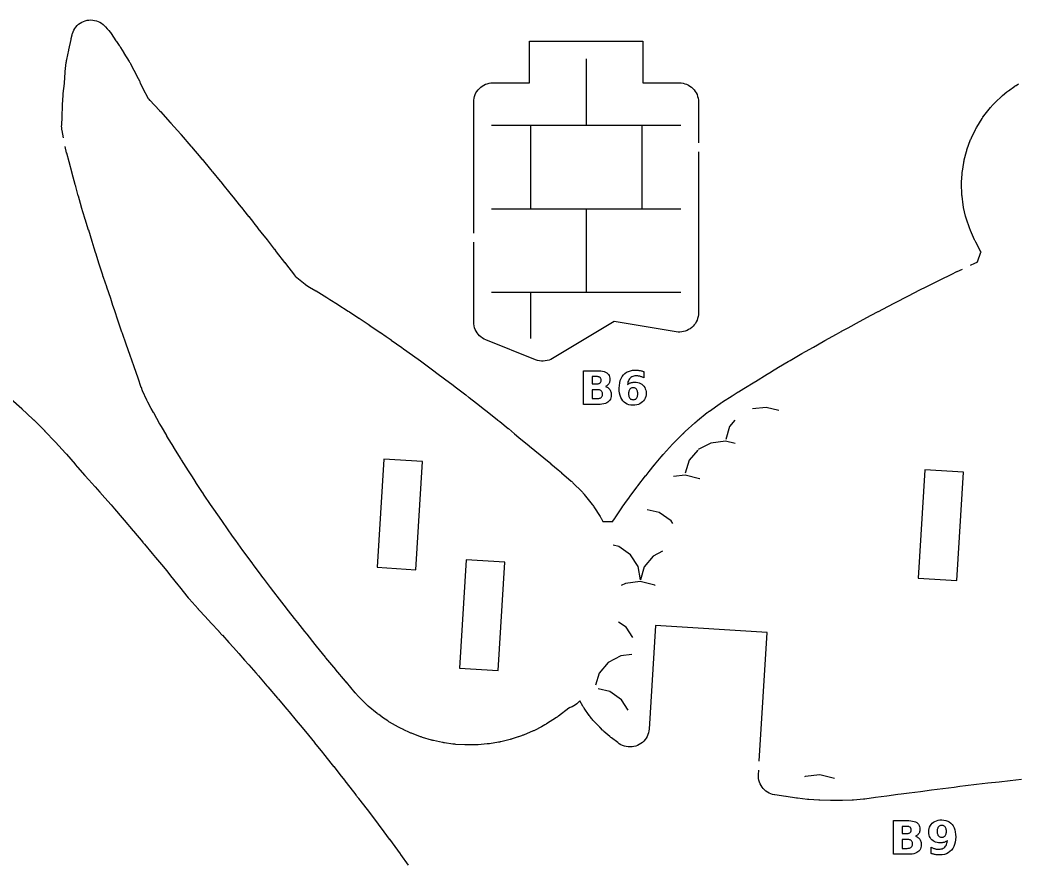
# Model space of a CAD drawing. Header units: millimetres. Extents: x 1 to 297, y 5 to 290.
# Drawn here: x 153.3 to 225, y 227.9 to 288.6 of the extents above; entities that cross this region are included whole.
import ezdxf

# ---------------------------------------------------------------- set-up
doc = ezdxf.new("R2010")
doc.units = ezdxf.units.MM
for name, color, linetype in [('CUT', 1, 'CONTINUOUS'), ('ENGRAVE', 5, 'CONTINUOUS'), ('SCORE', 7, 'CONTINUOUS')]:
    doc.layers.add(name, color=color, linetype=linetype)

msp = doc.modelspace()

# ---------------------------------------------------------------- linework, layer by layer
at = {"layer": 'CUT', "color": 1}
for points in [[(156.4331, 280.1247), (156.335, 280.6527), (156.3261, 280.7067), (156.322, 280.7353), (156.3107, 280.846), (156.3085, 280.9573), (156.3091, 280.986), (156.3114, 281.0404), (156.3479, 281.6281), (156.3487, 281.6433), (156.3492, 281.6585), (156.3496, 281.6738), (156.3585, 282.399), (156.3594, 282.4343), (156.3608, 282.4696), (156.3626, 282.5048), (156.4075, 283.1942), (156.4107, 283.2343), (156.4145, 283.2744), (156.419, 283.3145), (156.5083, 284.0238), (156.5103, 284.0412), (156.5119, 284.0587), (156.5134, 284.0762), (156.5632, 284.8076), (156.5652, 284.8341), (156.5676, 284.8607), (156.5702, 284.8872), (156.6408, 285.5402), (156.6506, 285.6125), (156.6624, 285.6846), (156.6762, 285.7563), (156.8256, 286.4341), (156.8278, 286.4445), (156.9809, 287.2006), (156.9859, 287.2238), (156.991, 287.2471), (156.9964, 287.2703), (157.055, 287.5149), (157.0721, 287.5791), (157.0812, 287.6101), (157.1255, 287.7373), (157.1829, 287.8612), (157.2524, 287.9788), (157.3331, 288.0889), (157.4244, 288.1905), (157.5254, 288.2825), (157.6349, 288.3641), (157.752, 288.4344), (157.8755, 288.4927), (158.0042, 288.5385), (158.1368, 288.5712), (158.272, 288.5907), (158.4084, 288.5967), (158.5448, 288.5891), (158.6797, 288.568), (158.8119, 288.5336), (158.94, 288.4863), (159.0628, 288.4265), (159.1791, 288.3548), (159.2877, 288.272), (159.3861, 288.18), (159.4086, 288.1568), (159.4537, 288.108), (159.5784, 287.9659), (159.6071, 287.9353), (159.6325, 287.9101), (159.6827, 287.8574), (159.7083, 287.829), (159.7998, 287.7159), (159.8222, 287.6849), (159.8632, 287.6248), (160.1961, 287.1067), (160.2122, 287.0829), (160.2288, 287.0595), (160.246, 287.0365), (160.4017, 286.8379), (160.4533, 286.7675), (160.5025, 286.6956), (160.5493, 286.622), (160.7754, 286.24), (160.7796, 286.2331), (160.7837, 286.2263), (160.7879, 286.2195), (161.1673, 285.6153), (161.197, 285.5655), (161.2257, 285.5152), (161.2532, 285.4642), (161.2881, 285.3962), (161.2904, 285.3916), (161.7065, 284.5728), (161.7113, 284.5634), (161.8984, 284.2103), (161.9194, 284.1689), (161.9397, 284.1271), (161.9593, 284.0849), (162.1005, 283.7668), (162.1099, 283.7466), (162.1196, 283.7266), (162.1298, 283.7068), (162.5358, 282.9463), (162.5431, 282.9333), (162.5523, 282.919), (162.5628, 282.9054), (162.5725, 282.8944), (162.6319, 282.8294), (162.6373, 282.8236), (163.3364, 282.0789), (163.3409, 282.0742), (163.3706, 282.0432), (163.3822, 282.0309), (163.3941, 282.0182), (163.4058, 282.0054), (164.1108, 281.2305), (164.1269, 281.2131), (164.1353, 281.2038), (164.1448, 281.1932), (164.1543, 281.1827), (164.8634, 280.3808), (164.878, 280.3645), (164.8854, 280.3561), (164.8937, 280.3466), (164.902, 280.3371), (165.5956, 279.5328), (165.6008, 279.5267), (165.6223, 279.5024), (165.632, 279.4913), (165.6422, 279.4795), (165.6523, 279.4676), (166.3084, 278.6895), (166.3166, 278.6799), (166.3658, 278.6237), (166.3778, 278.6099), (166.3903, 278.5952), (166.4027, 278.5804), (167.013, 277.8429), (167.0201, 277.8344), (167.1141, 277.7249), (167.1249, 277.7121), (167.1359, 277.6989), (167.1468, 277.6857), (167.7075, 276.9971), (167.7139, 276.9894), (167.8614, 276.8141), (167.871, 276.8025), (167.8807, 276.7906), (167.8904, 276.7788), (168.3938, 276.1519), (168.3994, 276.1449), (168.6077, 275.8931), (168.6164, 275.8826), (168.625, 275.8719), (168.6336, 275.8612), (169.073, 275.3073), (169.0781, 275.3009), (169.3533, 274.9633), (169.361, 274.9537), (169.3687, 274.9441), (169.3764, 274.9345), (169.7463, 274.4631), (169.7509, 274.4573), (170.0982, 274.0256), (170.1051, 274.017), (170.1119, 274.0083), (170.1188, 273.9996), (170.4144, 273.6193), (170.4186, 273.6141), (170.8424, 273.081), (170.8486, 273.0732), (170.8548, 273.0653), (170.8609, 273.0574), (171.0734, 272.7817), (171.5862, 272.1299), (171.5917, 272.1229), (171.5972, 272.1158), (171.6027, 272.1087), (171.7332, 271.9381), (172.333, 271.1687), (172.3367, 271.1641), (172.3951, 271.0885), (172.3966, 271.0864), (173.0349, 270.2569), (173.0408, 270.2494), (173.0467, 270.242), (173.0495, 270.2385), (173.059, 270.2275), (173.0901, 270.1959), (173.1024, 270.1851), (173.7991, 269.5975), (173.8101, 269.5886), (173.8413, 269.5662), (173.8532, 269.5587), (174.1267, 269.394), (174.5834, 269.1196), (174.5925, 269.1141), (175.3555, 268.6476), (175.362, 268.6436), (175.3684, 268.6396), (175.3748, 268.6356), (175.587, 268.5025), (176.1254, 268.1676), (176.1334, 268.1626), (176.1414, 268.1576), (176.1493, 268.1525), (176.9008, 267.6703), (176.9088, 267.6651), (176.9921, 267.6108), (177.6718, 267.1673), (177.6797, 267.1621), (178.3387, 266.7255), (178.4381, 266.6595), (178.4462, 266.6541), (178.4542, 266.6487), (178.4622, 266.6433), (179.2109, 266.1309), (179.2198, 266.1247), (179.6237, 265.8435), (179.9832, 265.5927), (179.9885, 265.5889), (180.7489, 265.0529), (180.7567, 265.0474), (180.8726, 264.9644), (181.5161, 264.5054), (181.5218, 264.5013), (181.5275, 264.4972), (181.5332, 264.4931), (182.0903, 264.0868), (182.2836, 263.9462), (182.292, 263.9401), (183.0567, 263.3751), (183.0586, 263.3737), (183.2766, 263.212), (183.2796, 263.2098), (183.8213, 262.8057), (183.8251, 262.8028), (184.4437, 262.338), (184.4471, 262.3354), (184.5843, 262.2316), (184.5913, 262.2262), (185.3515, 261.6432), (185.3567, 261.6392), (185.5811, 261.4654), (185.5848, 261.4625), (186.1191, 261.0455), (186.1217, 261.0435), (186.6938, 260.5948), (186.6979, 260.5915), (186.8835, 260.4448), (186.8863, 260.4426), (187.6424, 259.8415), (187.6503, 259.8352), (187.7904, 259.7221), (188.4079, 259.2227), (188.414, 259.2178), (188.8579, 258.8545), (188.8594, 258.8533), (189.1759, 258.5935), (189.177, 258.5926), (189.9097, 257.99), (189.9143, 257.9862), (189.9363, 257.9679), (190.6968, 257.3407), (190.7023, 257.3361), (190.961, 257.1204), (190.9626, 257.1191), (191.4591, 256.7038), (191.4647, 256.6991), (191.99, 256.2548), (191.9918, 256.2533), (192.2214, 256.0584), (192.2266, 256.054), (192.9327, 255.4485), (192.9749, 255.4107), (193.0163, 255.372), (193.0568, 255.3325), (193.7098, 254.6688), (193.7347, 254.6428), (193.7593, 254.6164), (193.7835, 254.5897), (193.8032, 254.5674), (193.8266, 254.5401), (193.8497, 254.5125), (193.8725, 254.4845), (194.4424, 253.7644), (194.4823, 253.7113), (194.5208, 253.6573), (194.558, 253.6023), (195.0091, 252.8988), (195.0338, 252.8587), (195.0579, 252.8182), (195.0812, 252.7772), (195.207, 252.5467), (195.2089, 252.5435), (195.2126, 252.5435), (195.9162, 252.5547), (195.9248, 252.555), (195.9296, 252.5622), (196.0418, 252.7425), (196.0537, 252.7613), (196.0658, 252.7801), (196.0781, 252.7987), (196.5599, 253.518), (196.5709, 253.5342), (196.582, 253.5502), (196.5932, 253.5662), (196.7864, 253.8372), (197.1077, 254.2915), (197.1172, 254.3048), (197.1268, 254.318), (197.1365, 254.3311), (197.6636, 255.039), (197.6776, 255.0579), (197.688, 255.0718), (197.6988, 255.086), (197.7096, 255.1001), (198.2769, 255.8267), (198.2865, 255.8387), (198.296, 255.8507), (198.3057, 255.8626), (198.535, 256.1428), (198.8996, 256.592), (198.9087, 256.6032), (198.9179, 256.6143), (198.9272, 256.6253), (199.4023, 257.1855), (199.5434, 257.3532), (199.5536, 257.3653), (199.564, 257.3773), (199.5744, 257.3892), (200.204, 258.1026), (200.2221, 258.1227), (200.2346, 258.1363), (200.2659, 258.1692), (200.2787, 258.1822), (200.2971, 258.2005), (200.9754, 258.8636), (200.9941, 258.8815), (201.0129, 258.8992), (201.0319, 258.9167), (201.1263, 259.0022), (201.8199, 259.6316), (201.8277, 259.6386), (201.8355, 259.6456), (201.8433, 259.6525), (201.952, 259.7481), (201.97, 259.7637), (201.9882, 259.7791), (202.0065, 259.7943), (202.7096, 260.3696), (202.7269, 260.3835), (202.7442, 260.3972), (202.7617, 260.4108), (202.7956, 260.4367), (202.8168, 260.4526), (202.8382, 260.4683), (202.8597, 260.4837), (203.6363, 261.03), (203.6574, 261.0446), (203.6786, 261.0589), (203.7, 261.073), (203.7799, 261.1248), (203.7867, 261.1292), (203.7935, 261.1335), (203.8003, 261.1378), (204.5024, 261.5806), (204.9366, 261.8554), (204.9431, 261.8594), (204.9496, 261.8635), (204.9561, 261.8676), (205.3371, 262.1026), (206.116, 262.5845), (206.1222, 262.5883), (206.1285, 262.5921), (206.1347, 262.5959), (206.1689, 262.6165), (207.0027, 263.1238), (207.3101, 263.3119), (207.3165, 263.3158), (207.3229, 263.3197), (207.3292, 263.3235), (207.8367, 263.6264), (208.5229, 264.0376), (208.5338, 264.0441), (208.6688, 264.1233), (208.6722, 264.1253), (209.5028, 264.6092), (209.7665, 264.7625), (209.7778, 264.769), (210.3349, 265.0858), (211.0381, 265.486), (211.0485, 265.4919), (211.1648, 265.5567), (211.1672, 265.558), (211.9956, 266.0175), (212.3383, 266.2082), (212.3443, 266.2115), (212.3502, 266.2148), (212.3562, 266.2181), (212.8253, 266.4729), (213.649, 266.9225), (213.6575, 266.9271), (214.4861, 267.3716), (214.9992, 267.6464), (215.0088, 267.6515), (215.3143, 267.8119), (215.3165, 267.813), (216.1426, 268.245), (216.145, 268.2463), (216.37, 268.3634), (216.3796, 268.3683), (216.973, 268.671), (217.7741, 269.0792), (217.7809, 269.0827), (217.7995, 269.092), (217.8025, 269.0935), (218.6285, 269.5059), (219.201, 269.7921), (219.2092, 269.7961), (219.456, 269.9174), (220.2816, 270.3225), (220.2834, 270.3233), (220.6538, 270.5044), (220.6609, 270.5078), (221.0479, 270.6942)], [(185.925, 273.2786), (185.925, 282.7018), (185.9315, 282.8348), (185.9513, 282.9683), (185.9841, 283.0992), (186.0296, 283.2262), (186.0873, 283.3482), (186.1567, 283.464), (186.237, 283.5723), (186.3277, 283.6723), (186.4277, 283.763), (186.536, 283.8433), (186.6518, 283.9127), (186.7738, 283.9704), (186.9008, 284.0159), (187.0317, 284.0487), (187.1652, 284.0685), (187.2982, 284.075), (189.925, 284.075), (189.925, 287.075), (198.075, 287.075), (198.075, 284.075), (200.7018, 284.075), (200.8348, 284.0685), (200.9683, 284.0487), (201.0992, 284.0159), (201.2262, 283.9704), (201.3482, 283.9127), (201.464, 283.8433), (201.5723, 283.763), (201.6723, 283.6723), (201.763, 283.5723), (201.8433, 283.464), (201.9127, 283.3482), (201.9704, 283.2262), (202.0159, 283.0992), (202.0487, 282.9683), (202.0685, 282.8348), (202.075, 282.7018), (202.075, 279.7591)], [(221.6342, 270.9748), (221.9313, 271.117), (221.9368, 271.1196), (222.1005, 271.197), (222.1156, 271.2046), (222.1159, 271.2048), (222.1161, 271.2052), (222.1224, 271.2209), (222.3804, 271.9154), (222.3846, 271.9275), (222.3788, 271.939), (222.0055, 272.634), (221.9874, 272.6676), (221.9659, 272.7089), (221.9451, 272.7508), (221.9251, 272.793), (221.6166, 273.4728), (221.5918, 273.5312), (221.5683, 273.59), (221.5463, 273.6494), (221.331, 274.2756), (221.309, 274.3458), (221.289, 274.4164), (221.2709, 274.4877), (221.13, 275.1141), (221.1176, 275.1757), (221.1067, 275.2375), (221.0973, 275.2996), (221.017, 275.927), (221.0105, 275.9899), (221.0054, 276.0528), (221.0019, 276.116), (220.9815, 276.7363), (220.981, 276.7997), (220.9819, 276.863), (220.9843, 276.9264), (221.0226, 277.542), (221.028, 277.6051), (221.0349, 277.6681), (221.0434, 277.7309), (221.1403, 278.344), (221.1517, 278.4062), (221.1645, 278.468), (221.1788, 278.5296), (221.3361, 279.1422), (221.3532, 279.2026), (221.3716, 279.2626), (221.3915, 279.3222), (221.6088, 279.9264), (221.6356, 279.9949), (221.6643, 280.0625), (221.6948, 280.1294), (221.986, 280.7241), (222.0152, 280.7804), (222.0457, 280.8358), (222.0775, 280.8906), (222.4632, 281.5195), (222.4918, 281.5641), (222.5174, 281.6024), (222.5654, 281.6695), (222.5759, 281.6833), (222.5942, 281.7067), (223.0649, 282.2964), (223.0987, 282.3372), (223.1334, 282.3773), (223.1689, 282.4166), (223.3973, 282.6605), (223.4249, 282.6891), (223.453, 282.7173), (223.4814, 282.745), (223.8288, 283.0742), (223.8617, 283.1043), (223.8951, 283.1339), (223.929, 283.1629), (224.2373, 283.4183), (224.2757, 283.4489), (224.3146, 283.4788), (224.3541, 283.508), (224.8168, 283.8372), (224.8453, 283.8569), (224.8741, 283.8762), (224.9031, 283.8952), (225.0709, 284.002)], [(206.4474, 235.3131), (207.0223, 244.5634), (198.9878, 245.0627), (198.5256, 237.6264), (198.5104, 237.4915), (198.4814, 237.3569), (198.4391, 237.2258), (198.3839, 237.0997), (198.3163, 236.9797), (198.2371, 236.8671), (198.147, 236.763), (198.0469, 236.6684), (197.9379, 236.5842), (197.821, 236.5114), (197.6975, 236.4507), (197.5684, 236.4026), (197.4352, 236.3677), (197.2992, 236.3462), (197.1617, 236.3385), (197.0242, 236.3446), (196.8879, 236.3644), (196.7543, 236.3977), (196.6247, 236.4442), (196.5004, 236.5034), (196.3842, 236.5738), (196.3498, 236.5971), (196.3237, 236.6153), (196.2979, 236.6337), (196.2722, 236.6524), (195.826, 236.9864), (195.7859, 237.0176), (195.7464, 237.0495), (195.7076, 237.0822), (195.2805, 237.4556), (195.2485, 237.4845), (195.217, 237.5139), (195.1859, 237.5438), (195.0246, 237.7043), (195.0082, 237.721), (194.9919, 237.7378), (194.9757, 237.7547), (194.4883, 238.2749), (194.4386, 238.331), (194.3906, 238.3884), (194.3441, 238.4471), (194.2644, 238.5541), (194.2507, 238.5728), (194.2372, 238.5916), (194.2238, 238.6105), (193.8642, 239.1292), (193.8309, 239.1795), (193.7989, 239.2306), (193.7679, 239.2824), (193.5571, 239.654), (193.4161, 239.5166), (193.3665, 239.4707), (193.3399, 239.4473), (193.2326, 239.362), (193.1155, 239.287), (192.9915, 239.2242), (192.8636, 239.1749), (192.8307, 239.1641), (192.8203, 239.1607), (192.7712, 239.1451), (192.7624, 239.1393), (192.7498, 239.1298), (192.0255, 238.559), (191.9734, 238.52), (191.9205, 238.4823), (191.8667, 238.4459), (191.1584, 237.9918), (191.1182, 237.967), (191.0777, 237.943), (191.0367, 237.9197), (190.7869, 237.7833), (190.7704, 237.7744), (190.7538, 237.7657), (190.7372, 237.757), (190.3283, 237.5486), (190.2849, 237.5274), (190.241, 237.507), (190.1968, 237.4873), (189.5034, 237.1948), (189.4578, 237.1765), (189.4119, 237.1591), (189.3657, 237.1426), (189.1462, 237.0684), (189.1374, 237.0655), (189.1286, 237.0625), (189.1198, 237.0597), (188.6812, 236.9182), (188.6342, 236.904), (188.587, 236.8907), (188.5395, 236.8782), (187.8661, 236.7144), (187.8163, 236.7033), (187.7664, 236.6932), (187.7163, 236.684), (187.0511, 236.5751), (187.0012, 236.5678), (186.9511, 236.5616), (186.9009, 236.5562), (186.2395, 236.4987), (186.1897, 236.4953), (186.1398, 236.4928), (186.09, 236.4913), (185.4863, 236.4839), (185.431, 236.4833), (185.3817, 236.4836), (185.3325, 236.4848), (185.2833, 236.487), (184.6269, 236.5278), (184.5778, 236.5317), (184.5288, 236.5366), (184.4799, 236.5424), (184.4267, 236.5496), (183.827, 236.6319), (183.7777, 236.6396), (183.7285, 236.6482), (183.6796, 236.6577), (183.0303, 236.7968), (182.9812, 236.8083), (182.9323, 236.8207), (182.8836, 236.834), (182.2371, 237.0245), (182.1884, 237.0398), (182.1401, 237.0561), (182.0921, 237.0732), (181.4442, 237.3191), (181.3986, 237.3374), (181.3534, 237.3564), (181.3085, 237.3764), (180.8908, 237.571), (180.8824, 237.575), (180.8741, 237.579), (180.8657, 237.583), (180.6571, 237.6838), (180.6133, 237.7059), (180.5699, 237.7289), (180.5269, 237.7526), (179.8751, 238.1288), (179.8336, 238.1537), (179.7926, 238.1794), (179.7521, 238.2058), (179.3723, 238.4633), (179.3568, 238.4739), (179.3414, 238.4847), (179.3261, 238.4955), (179.0951, 238.6618), (179.0574, 238.69), (179.0201, 238.7188), (178.9834, 238.7484), (178.3411, 239.2831), (178.2912, 239.3268), (178.2423, 239.3717), (178.1946, 239.4179), (177.5506, 240.0726), (177.5257, 240.0986), (177.5011, 240.1249), (177.4769, 240.1516), (177.4369, 240.1969), (177.4272, 240.208), (177.4175, 240.2192), (177.4079, 240.2305), (176.7694, 240.9867), (176.7633, 240.9939), (176.7091, 241.059), (176.0225, 241.8818), (176.0175, 241.8878), (176.0029, 241.9055), (175.3071, 242.7507), (175.277, 242.7873), (175.2713, 242.7942), (174.6212, 243.5946), (174.5324, 243.7037), (174.5265, 243.711), (173.9424, 244.4391), (173.7878, 244.6317), (173.7823, 244.6386), (173.272, 245.283), (173.0439, 245.571), (173.0387, 245.5776), (172.6104, 246.1255), (172.3007, 246.5221), (172.2959, 246.5283), (171.9571, 246.9676), (171.9562, 246.9686), (171.5583, 247.4855), (171.5539, 247.4913), (171.312, 247.809), (171.3108, 247.8107), (170.8167, 248.4618), (170.8127, 248.4672), (170.6754, 248.65), (170.6737, 248.6523), (170.0741, 249.4542), (170.0724, 249.4565), (170.0512, 249.485), (170.045, 249.4934), (169.4328, 250.3293), (169.4299, 250.3334), (169.3363, 250.4621), (169.3329, 250.4669), (168.8275, 251.169), (168.8246, 251.173), (168.5979, 251.4905), (168.5948, 251.4948), (168.2318, 252.0073), (168.2284, 252.0121), (167.8605, 252.5364), (167.8579, 252.5401), (167.6453, 252.8451), (167.6416, 252.8506), (167.1243, 253.6009), (167.1221, 253.604), (167.0701, 253.6799), (167.0642, 253.6886), (166.5088, 254.5129), (166.5031, 254.5215), (166.4975, 254.5301), (166.4918, 254.5386), (166.39, 254.695), (165.9589, 255.3517), (165.9544, 255.3586), (165.95, 255.3654), (165.9455, 255.3724), (165.6569, 255.824), (165.4232, 256.1883), (165.4174, 256.1974), (164.9262, 256.9767), (164.9253, 256.9781), (164.8948, 257.0266), (164.8915, 257.032), (164.3814, 257.8522), (164.3755, 257.8617), (164.3697, 257.8712), (164.364, 257.8808), (164.1998, 258.1548), (163.8789, 258.6844), (163.8727, 258.6948), (163.8665, 258.7053), (163.8604, 258.7157), (163.4739, 259.3804), (163.3947, 259.5152), (163.3879, 259.5268), (163.3812, 259.5385), (163.3745, 259.5503), (162.9245, 260.3518), (162.9199, 260.36), (162.9153, 260.3683), (162.9108, 260.3766), (162.7489, 260.6747), (162.5008, 261.1298), (162.4774, 261.1748), (162.4549, 261.2202), (162.4332, 261.266), (162.1263, 261.9469), (162.1035, 262.0007), (162.0819, 262.0549), (162.0614, 262.1096), (162.0358, 262.1831), (162.0345, 262.1867), (161.8074, 262.843), (161.5174, 263.6677), (161.3544, 264.1305), (161.2289, 264.4879), (160.9435, 265.3008), (160.6736, 266.0567), (160.6724, 266.0603), (160.6541, 266.1119), (160.6504, 266.1224), (160.6469, 266.1327), (160.6434, 266.143), (160.3748, 266.9439), (160.1004, 267.756), (160.0972, 267.7656), (159.9962, 268.0722), (159.9953, 268.0751), (159.8316, 268.5758), (159.5574, 269.3964), (159.5553, 269.4025), (159.3209, 270.0801), (159.3191, 270.0853), (159.2786, 270.2039), (159.2747, 270.2157), (159.2708, 270.2274), (159.2669, 270.2392), (159.0106, 271.0384), (159.0101, 271.0401), (158.7546, 271.8403), (158.7508, 271.8525), (158.747, 271.8647), (158.7433, 271.877), (158.6491, 272.1929), (158.6476, 272.1977), (158.5101, 272.6652), (158.5066, 272.6767), (158.2511, 273.4867), (158.2492, 273.4926), (157.9915, 274.2814), (157.9852, 274.3011), (157.9791, 274.3207), (157.9732, 274.3405), (157.7453, 275.1182), (157.7423, 275.1287), (157.5133, 275.9349), (157.5113, 275.9418), (157.5094, 275.9487), (157.5075, 275.9556), (157.3231, 276.6321), (157.3202, 276.6428), (157.2911, 276.7532), (157.2888, 276.7619), (157.0637, 277.5681), (157.0614, 277.5765), (156.8405, 278.3881), (156.8394, 278.3922), (156.6698, 279.023), (156.668, 279.0297), (156.6662, 279.0365), (156.6645, 279.0432), (156.6332, 279.1643), (156.6258, 279.1946), (156.6187, 279.2251), (156.612, 279.2556), (156.5635, 279.488)], [(202.075, 279.1091), (202.075, 267.5328), (202.0687, 267.4022), (202.0496, 267.271), (202.0179, 267.1423), (201.974, 267.0172), (201.9183, 266.8969), (201.8512, 266.7826), (201.7735, 266.6752), (201.6857, 266.5758), (201.5888, 266.4854), (201.4837, 266.4047), (201.3712, 266.3345), (201.2525, 266.2754), (201.1287, 266.2281), (201.0009, 266.1928), (200.8703, 266.1701), (200.7381, 266.16), (200.6056, 266.1628), (200.4757, 266.178), (196.0219, 266.9203), (196.015, 266.9211), (196.0089, 266.9179), (191.5899, 264.2665), (191.4674, 264.2013), (191.3372, 264.1482), (191.2022, 264.1087), (191.0639, 264.0832), (190.9237, 264.072), (190.7831, 264.0751), (190.6435, 264.0926), (190.5065, 264.1243), (190.3752, 264.1691), (186.7876, 265.6042), (186.6654, 265.6603), (186.5477, 265.7291), (186.4374, 265.8092), (186.3356, 265.8999), (186.2433, 266.0003), (186.1613, 266.1092), (186.0906, 266.2258), (186.0317, 266.3488), (185.9853, 266.477), (185.9519, 266.6091), (185.9317, 266.744), (185.925, 266.8783), (185.925, 272.6286)], [(152.6557, 261.368), (153.4355, 260.6657), (153.4586, 260.6443), (154.2431, 259.9036), (154.2607, 259.8867), (154.2912, 259.8568), (154.2982, 259.8499), (155.045, 259.1078), (155.0615, 259.0911), (155.096, 259.0556), (155.1028, 259.0485), (155.8468, 258.2716), (155.8623, 258.2551), (155.863, 258.2543), (155.8696, 258.2472), (156.5861, 257.4618), (156.6075, 257.4378), (156.6526, 257.3858), (156.661, 257.3761), (157.2761, 256.6546), (157.2853, 256.6441), (157.4533, 256.4558), (157.4588, 256.4496), (157.9843, 255.8537), (158.2558, 255.5506), (158.7014, 255.0535), (158.7078, 255.0462), (159.0561, 254.652), (159.4087, 254.2531), (159.415, 254.2458), (159.8562, 253.7393), (160.1056, 253.4526), (160.1118, 253.4454), (160.6569, 252.8096), (160.7918, 252.6522), (160.7979, 252.645), (161.4573, 251.8646), (161.471, 251.8484), (162.1461, 251.0494), (162.1479, 251.0473), (162.2574, 250.9172), (162.8174, 250.2517), (162.8234, 250.2445), (163.0576, 249.9621), (163.4812, 249.4512), (163.4871, 249.4441), (163.8577, 248.9907), (163.8585, 248.9897), (164.135, 248.6508), (164.1407, 248.6436), (164.6583, 248.0002), (164.7792, 247.8499), (164.7842, 247.8437), (165.4118, 247.0535), (165.4217, 247.0414), (165.4506, 247.0069), (165.4632, 246.9923), (166.1192, 246.2569), (166.1304, 246.2447), (166.2499, 246.1178), (166.2597, 246.1072), (166.8634, 245.4524), (167.0526, 245.2484), (167.0577, 245.2428), (167.5996, 244.6517), (167.6016, 244.6495), (167.854, 244.373), (167.857, 244.3697), (168.326, 243.8523), (168.3298, 243.8482), (168.6544, 243.4871), (168.6573, 243.4839), (169.0431, 243.0519), (169.0468, 243.0477), (169.4548, 242.5871), (169.4576, 242.5839), (169.7501, 242.2516), (169.7538, 242.2473), (170.2552, 241.6727), (170.2579, 241.6696), (170.4473, 241.4512), (170.451, 241.4469), (171.0553, 240.744), (171.0586, 240.7402), (171.1362, 240.6492), (171.8202, 239.8494), (171.8213, 239.8481), (171.8559, 239.8075), (171.8584, 239.8046), (172.4978, 239.0507), (172.5016, 239.0461), (172.6563, 238.8621), (172.6587, 238.8592), (173.1676, 238.2503), (173.1714, 238.2457), (173.4567, 237.9012), (173.459, 237.8984), (173.8284, 237.4498), (173.8321, 237.4453), (174.257, 236.9246), (174.2593, 236.9218), (174.4804, 236.6494), (174.4841, 236.6449), (175.057, 235.9326), (175.06, 235.9289), (175.125, 235.8475), (175.1262, 235.8461), (175.7623, 235.0472), (175.8576, 234.9277), (175.8597, 234.9251), (176.3964, 234.2489), (176.4002, 234.2441), (176.658, 233.9163), (176.66, 233.9137), (177.024, 233.4484), (177.0277, 233.4437), (177.4583, 232.8882), (177.4603, 232.8856), (177.6436, 232.648), (177.6471, 232.6433), (178.255, 231.848), (178.259, 231.8428), (178.8618, 231.046), (178.863, 231.0444), (179.0578, 230.7861), (179.0621, 230.7804), (179.4614, 230.2451), (179.8582, 229.7125), (179.8623, 229.7071), (180.0555, 229.445), (180.6435, 228.6459), (180.6458, 228.6428), (180.6586, 228.6253), (180.6627, 228.6197), (181.2237, 227.8443)], [(225.2905, 234.0031), (224.4853, 233.9121), (223.6792, 233.8198), (222.8702, 233.7252), (222.0643, 233.6301), (221.2561, 233.533), (220.8616, 233.485), (220.4518, 233.4351), (219.6411, 233.3331), (218.8346, 233.2302), (218.0244, 233.1247), (217.2155, 233.0186), (216.6552, 232.9453), (216.6533, 232.9451), (216.4095, 232.9135), (216.4069, 232.9132), (215.6094, 232.8115), (214.7917, 232.7007), (214.025, 232.5973), (213.9957, 232.5936), (213.9663, 232.5903), (213.9369, 232.5873), (213.2235, 232.523), (213.1888, 232.5203), (213.154, 232.5181), (213.1192, 232.5163), (212.4165, 232.4897), (212.3815, 232.4888), (212.3466, 232.4884), (212.3117, 232.4885), (211.5724, 232.4991), (211.5609, 232.4993), (210.7951, 232.517), (210.7709, 232.5177), (210.7469, 232.5187), (210.7228, 232.5199), (210.0107, 232.5621), (209.9749, 232.5647), (209.9391, 232.5678), (209.9034, 232.5714), (209.19, 232.6523), (209.1686, 232.6549), (209.1471, 232.6576), (209.1257, 232.6606), (208.3733, 232.7706), (208.3657, 232.7718), (208.3581, 232.7729), (208.3505, 232.7741), (207.5734, 232.8969), (207.5674, 232.8978), (207.5371, 232.9028), (207.407, 232.9305), (207.2785, 232.9714), (207.1547, 233.0248), (207.0366, 233.09), (206.9255, 233.1664), (206.8224, 233.2534), (206.7284, 233.35), (206.6442, 233.4554), (206.5708, 233.5685), (206.5088, 233.6883), (206.4589, 233.8135), (206.4214, 233.9431), (206.3969, 234.0757), (206.3854, 234.2101), (206.3871, 234.3431), (206.4071, 234.6643)]]:
    msp.add_lwpolyline(points, dxfattribs=at)
for points in [[(181.7614, 249.0816), (182.2446, 256.8566), (179.4599, 257.0296), (178.9768, 249.2546), (181.7614, 249.0816)], [(221.1338, 256.0804), (218.3491, 256.2534), (217.866, 248.4784), (220.6506, 248.3054), (221.1338, 256.0804)], [(187.686, 241.8375), (188.1691, 249.6125), (185.3845, 249.7856), (184.9013, 242.0106), (187.686, 241.8375)]]:
    msp.add_lwpolyline(points, close=True, dxfattribs=at)
at = {"layer": 'ENGRAVE', "color": 5}
for points in [[(195.5619, 262.1711), (195.6114, 262.1323), (195.6559, 262.0879), (195.6953, 262.038), (195.7292, 261.9834), (195.7568, 261.9248), (195.7783, 261.8623), (195.7937, 261.7957), (195.8029, 261.7252), (195.806, 261.6507), (195.7994, 261.5385), (195.7796, 261.4362), (195.7466, 261.3439), (195.7004, 261.2615), (195.641, 261.1891), (195.5684, 261.1266), (195.4823, 261.0739), (195.3825, 261.0307), (195.2689, 260.9972), (195.1416, 260.9732), (195.0005, 260.9589), (194.8457, 260.9541), (193.8057, 260.9541), (193.8057, 263.3841), (194.7464, 263.3841), (194.9074, 263.3798), (195.0529, 263.3671), (195.1828, 263.3458), (195.2973, 263.3161), (195.3962, 263.2778), (195.4797, 263.2311), (195.5491, 263.175), (195.6058, 263.1086), (195.65, 263.0321), (195.6815, 262.9453), (195.7004, 262.8484), (195.7067, 262.7412), (195.7044, 262.6835), (195.6975, 262.6288), (195.686, 262.577), (195.6698, 262.5281), (195.6491, 262.4822), (195.6237, 262.4392), (195.594, 262.3995), (195.5601, 262.3634), (195.522, 262.3308), (195.4798, 262.3018), (195.4334, 262.2764), (195.3828, 262.2545), (195.4476, 262.2322), (195.5073, 262.2044), (195.5619, 262.1711)], [(198.1035, 262.8947), (198.0534, 262.916), (198.0044, 262.9351), (197.9563, 262.952), (197.9092, 262.9669), (197.8632, 262.9796), (197.8178, 262.9903), (197.7728, 262.9991), (197.7281, 263.0059), (197.6838, 263.0107), (197.6398, 263.0136), (197.5962, 263.0146), (197.5064, 263.0103), (197.4234, 262.9973), (197.3472, 262.9757), (197.278, 262.9455), (197.2156, 262.9067), (197.16, 262.8592), (197.1116, 262.8032), (197.0704, 262.7388), (197.0364, 262.6661), (197.0096, 262.585), (196.9901, 262.4956), (196.9778, 262.3977), (197.0141, 262.4232), (197.0514, 262.4465), (197.0897, 262.4675), (197.1289, 262.4864), (197.1692, 262.503), (197.2105, 262.5174), (197.2529, 262.5296), (197.2966, 262.5395), (197.3415, 262.5473), (197.3877, 262.5528), (197.4352, 262.5561), (197.4839, 262.5573), (197.6042, 262.5512), (197.7164, 262.533), (197.8207, 262.5027), (197.9169, 262.4603), (198.0051, 262.4058), (198.0853, 262.3392), (198.1552, 262.2627), (198.2124, 262.1787), (198.2569, 262.0873), (198.2886, 261.9883), (198.3077, 261.8818), (198.314, 261.7679), (198.3069, 261.642), (198.2856, 261.5247), (198.2501, 261.4161), (198.2005, 261.3161), (198.1366, 261.2248), (198.0585, 261.142), (197.9685, 261.0702), (197.8688, 261.0114), (197.7594, 260.9657), (197.6404, 260.933), (197.5117, 260.9134), (197.3733, 260.9069), (197.2213, 260.9157), (197.0813, 260.9424), (196.9531, 260.9868), (196.8369, 261.049), (196.7325, 261.129), (196.64, 261.2267), (196.5607, 261.3407), (196.4958, 261.4696), (196.4453, 261.6134), (196.4093, 261.7721), (196.3876, 261.9457), (196.3804, 262.1341), (196.3889, 262.3276), (196.4142, 262.5069), (196.4563, 262.6718), (196.5153, 262.8224), (196.5912, 262.9586), (196.684, 263.0805), (196.7914, 263.1857), (196.9114, 263.2718), (197.0439, 263.3387), (197.1889, 263.3865), (197.3464, 263.4152), (197.5165, 263.4248), (197.5721, 263.424), (197.6272, 263.4219), (197.6817, 263.4183), (197.7357, 263.4132), (197.7891, 263.4067), (197.842, 263.3987), (197.8946, 263.3893), (197.9469, 263.3785), (197.9991, 263.3662), (198.0511, 263.3524), (198.1029, 263.3372), (198.1545, 263.3206), (198.1545, 262.8714), (198.1035, 262.8947)], [(194.8698, 262.4506), (194.9092, 262.4596), (194.9446, 262.4723), (194.9761, 262.4885), (195.0036, 262.5084), (195.027, 262.5318), (195.0461, 262.5587), (195.061, 262.589), (195.0716, 262.6227), (195.078, 262.6599), (195.0801, 262.7005), (195.078, 262.7406), (195.0716, 262.7774), (195.061, 262.811), (195.0461, 262.8412), (195.027, 262.8681), (195.0036, 262.8917), (194.9761, 262.9119), (194.9446, 262.9283), (194.9092, 262.9412), (194.8698, 262.9503), (194.8264, 262.9558), (194.779, 262.9576), (194.4323, 262.9576), (194.4323, 262.4433), (194.779, 262.4433), (194.8264, 262.4451), (194.8698, 262.4506)], [(194.9656, 261.4004), (195.0103, 261.4159), (195.0498, 261.4359), (195.0842, 261.4602), (195.1133, 261.4891), (195.1371, 261.5225), (195.1556, 261.5603), (195.1688, 261.6028), (195.1767, 261.6497), (195.1794, 261.7011), (195.1768, 261.7516), (195.1689, 261.7976), (195.1558, 261.8393), (195.1374, 261.8766), (195.1138, 261.9094), (195.085, 261.9379), (195.0508, 261.9621), (195.0114, 261.9818), (194.9666, 261.9972), (194.9164, 262.0081), (194.861, 262.0147), (194.8002, 262.0169), (194.4323, 262.0169), (194.4323, 261.3805), (194.8002, 261.3805), (194.8605, 261.3827), (194.9156, 261.3894), (194.9656, 261.4004)], [(197.2793, 262.1418), (197.2359, 262.127), (197.1971, 262.1062), (197.1629, 262.0796), (197.1332, 262.047), (197.1081, 262.0085), (197.0875, 261.9641), (197.0715, 261.9137), (197.0601, 261.8575), (197.0533, 261.7953), (197.051, 261.7272), (197.0533, 261.6591), (197.0601, 261.5969), (197.0715, 261.5406), (197.0875, 261.4903), (197.1081, 261.4458), (197.1332, 261.4073), (197.1629, 261.3748), (197.1971, 261.3481), (197.2359, 261.3274), (197.2793, 261.3126), (197.3273, 261.3037), (197.3798, 261.3007), (197.4328, 261.3037), (197.4811, 261.3126), (197.5248, 261.3274), (197.5639, 261.3481), (197.5983, 261.3748), (197.628, 261.4073), (197.6531, 261.4458), (197.6736, 261.4903), (197.6896, 261.5406), (197.701, 261.5969), (197.7079, 261.6591), (197.7102, 261.7272), (197.7079, 261.7953), (197.701, 261.8575), (197.6896, 261.9137), (197.6736, 261.9641), (197.6531, 262.0085), (197.628, 262.047), (197.5983, 262.0796), (197.5639, 262.1062), (197.5248, 262.127), (197.4811, 262.1418), (197.4328, 262.1506), (197.3798, 262.1536), (197.3273, 262.1506), (197.2793, 262.1418)], [(217.8435, 229.8421), (217.893, 229.8032), (217.9375, 229.7589), (217.9769, 229.709), (218.0107, 229.6544), (218.0384, 229.5958), (218.0599, 229.5332), (218.0753, 229.4667), (218.0845, 229.3962), (218.0876, 229.3217), (218.081, 229.2094), (218.0612, 229.1072), (218.0282, 229.0149), (217.982, 228.9325), (217.9226, 228.8601), (217.85, 228.7976), (217.7639, 228.7449), (217.6641, 228.7017), (217.5505, 228.6682), (217.4232, 228.6442), (217.2821, 228.6298), (217.1273, 228.625), (216.0873, 228.625), (216.0873, 231.0551), (217.028, 231.0551), (217.189, 231.0508), (217.3345, 231.0381), (217.4644, 231.0168), (217.5789, 230.9871), (217.6778, 230.9488), (217.7613, 230.9021), (217.8306, 230.846), (217.8874, 230.7796), (217.9315, 230.7031), (217.9631, 230.6163), (217.982, 230.5193), (217.9883, 230.4122), (217.986, 230.3545), (217.9791, 230.2998), (217.9676, 230.248), (217.9514, 230.1991), (217.9307, 230.1532), (217.9053, 230.1102), (217.8756, 230.0705), (217.8416, 230.0344), (217.8036, 230.0018), (217.7613, 229.9728), (217.715, 229.9474), (217.6644, 229.9255), (217.7292, 229.9032), (217.7888, 229.8754), (217.8435, 229.8421)], [(218.8385, 229.1056), (218.8873, 229.0852), (218.9354, 229.0667), (218.9828, 229.0502), (219.0295, 229.0356), (219.0754, 229.023), (219.1209, 229.0123), (219.1662, 229.0036), (219.2113, 228.9967), (219.2563, 228.9919), (219.301, 228.989), (219.3456, 228.988), (219.4355, 228.9923), (219.5185, 229.0053), (219.5946, 229.0269), (219.6639, 229.0571), (219.7263, 229.0959), (219.7818, 229.1434), (219.8303, 229.1994), (219.8717, 229.2638), (219.9059, 229.3365), (219.933, 229.4176), (219.9529, 229.507), (219.9657, 229.6049), (219.9284, 229.5789), (219.8903, 229.5551), (219.8514, 229.5337), (219.8116, 229.5144), (219.7711, 229.4975), (219.7297, 229.4828), (219.6874, 229.4704), (219.6438, 229.4602), (219.5991, 229.4523), (219.5532, 229.4466), (219.5061, 229.4432), (219.4579, 229.4421), (219.3377, 229.4481), (219.2254, 229.4662), (219.1212, 229.4964), (219.025, 229.5387), (218.9367, 229.593), (218.8565, 229.6594), (218.7866, 229.7356), (218.7295, 229.8195), (218.685, 229.9111), (218.6532, 230.0102), (218.6342, 230.117), (218.6278, 230.2315), (218.6349, 230.3579), (218.6561, 230.4756), (218.6915, 230.5847), (218.741, 230.685), (218.8047, 230.7767), (218.8825, 230.8597), (218.9723, 230.9319), (219.0716, 230.9909), (219.1806, 231.0367), (219.2992, 231.0695), (219.4275, 231.0892), (219.5653, 231.0957), (219.7178, 231.0868), (219.8583, 231.0601), (219.9869, 231.0156), (220.1035, 230.9532), (220.2082, 230.8731), (220.301, 230.7751), (220.3806, 230.6609), (220.4457, 230.5319), (220.4963, 230.3881), (220.5325, 230.2297), (220.5542, 230.0565), (220.5614, 229.8685), (220.553, 229.675), (220.5276, 229.4957), (220.4853, 229.3308), (220.4261, 229.1802), (220.3501, 229.044), (220.2571, 228.9221), (220.1493, 228.8169), (220.029, 228.7308), (219.8961, 228.6639), (219.7507, 228.6161), (219.5927, 228.5874), (219.4221, 228.5778), (219.3655, 228.5785), (219.3098, 228.5806), (219.2549, 228.5842), (219.2007, 228.5891), (219.1474, 228.5954), (219.0949, 228.6031), (219.043, 228.6122), (218.9915, 228.6227), (218.9403, 228.6346), (218.8895, 228.6479), (218.8391, 228.6626), (218.789, 228.6788), (218.789, 229.128), (218.8385, 229.1056)], [(217.1514, 230.1215), (217.1908, 230.1306), (217.2262, 230.1432), (217.2577, 230.1595), (217.2852, 230.1794), (217.3086, 230.2028), (217.3277, 230.2297), (217.3426, 230.26), (217.3532, 230.2937), (217.3596, 230.3309), (217.3617, 230.3715), (217.3596, 230.4116), (217.3532, 230.4484), (217.3426, 230.4819), (217.3277, 230.5122), (217.3086, 230.5391), (217.2852, 230.5627), (217.2577, 230.5828), (217.2262, 230.5993), (217.1908, 230.6121), (217.1514, 230.6213), (217.108, 230.6268), (217.0606, 230.6286), (216.7139, 230.6286), (216.7139, 230.1143), (217.0606, 230.1143), (217.108, 230.1161), (217.1514, 230.1215)], [(219.6626, 229.8608), (219.7061, 229.8757), (219.7451, 229.8964), (219.7795, 229.923), (219.8095, 229.9556), (219.8348, 229.9941), (219.8556, 230.0385), (219.8717, 230.0889), (219.8833, 230.1451), (219.8902, 230.2073), (219.8925, 230.2754), (219.8902, 230.3431), (219.8833, 230.4049), (219.8717, 230.461), (219.8556, 230.5113), (219.8348, 230.5557), (219.8095, 230.5944), (219.7795, 230.6273), (219.7451, 230.6541), (219.7061, 230.675), (219.6626, 230.6899), (219.6146, 230.6989), (219.5621, 230.7019), (219.5095, 230.6989), (219.4615, 230.6899), (219.418, 230.675), (219.3791, 230.6541), (219.3446, 230.6273), (219.3147, 230.5944), (219.2893, 230.5557), (219.2686, 230.5113), (219.2524, 230.461), (219.2409, 230.4049), (219.234, 230.3431), (219.2317, 230.2754), (219.234, 230.2073), (219.2409, 230.1451), (219.2524, 230.0889), (219.2686, 230.0385), (219.2893, 229.9941), (219.3147, 229.9556), (219.3446, 229.923), (219.3791, 229.8964), (219.418, 229.8757), (219.4615, 229.8608), (219.5095, 229.852), (219.5621, 229.849), (219.6146, 229.852), (219.6626, 229.8608)], [(217.2471, 229.0714), (217.2919, 229.0869), (217.3314, 229.1069), (217.3657, 229.1312), (217.3948, 229.1601), (217.4186, 229.1934), (217.4372, 229.2313), (217.4504, 229.2737), (217.4583, 229.3207), (217.461, 229.3721), (217.4583, 229.4225), (217.4505, 229.4686), (217.4374, 229.5103), (217.419, 229.5475), (217.3954, 229.5804), (217.3666, 229.6089), (217.3324, 229.6331), (217.293, 229.6528), (217.2482, 229.6681), (217.198, 229.6791), (217.1425, 229.6857), (217.0817, 229.6879), (216.7139, 229.6879), (216.7139, 229.0515), (217.0817, 229.0515), (217.1421, 229.0537), (217.1972, 229.0603), (217.2471, 229.0714)]]:
    msp.add_lwpolyline(points, close=True, dxfattribs=at)
at = {"layer": 'SCORE', "color": 7}
for points in [[(194, 285.8), (194, 281)], [(200.8, 281), (187.2, 281)], [(190, 281), (190, 275)], [(198, 281), (198, 275)], [(200.8, 275), (187.2, 275)], [(194, 275), (194, 269)], [(200.8, 269), (187.2, 269)], [(190, 269), (190, 265.6924)], [(207.8458, 260.5243), (206.9336, 260.7468), (205.956, 260.6338)], [(204.6875, 259.8353), (204.303, 259.3794), (204.0354, 258.4471)], [(204.7161, 258.1418), (204.0268, 258.3099), (202.9648, 258.1871), (202.0501, 257.7117)], [(202.0211, 257.6833), (201.3963, 256.9425), (201.1286, 256.0102)], [(202.1806, 255.6046), (202.1587, 255.6196), (201.1201, 255.8729), (200.271, 255.7748)], [(200.2282, 252.4088), (200.1092, 252.5919), (199.252, 253.1827), (198.3998, 253.3906)], [(197.8978, 248.3583), (197.7476, 249.3166), (197.2024, 250.155), (196.3453, 250.7458), (195.9563, 250.8407)], [(199.4836, 250.4051), (198.8102, 250.0551), (198.1655, 249.2907), (197.8978, 248.3583)], [(198.9634, 247.9433), (198.9279, 247.9678), (197.8893, 248.2211), (196.8272, 248.0983), (196.5093, 247.9331)], [(197.3564, 244.2049), (196.8784, 244.9401), (196.3293, 245.3185)], [(197.2799, 242.9732), (196.5031, 242.8834), (195.5794, 242.4033), (194.9346, 241.6388), (194.6868, 240.7756)], [(197.0323, 238.99), (196.5543, 239.7251), (195.6971, 240.316), (194.8783, 240.5156)], [(211.852, 234.0702), (211.8413, 234.0776), (210.8026, 234.3309), (209.7406, 234.2082), (209.6881, 234.1809)]]:
    msp.add_lwpolyline(points, dxfattribs=at)

doc.saveas('drawing.dxf')
